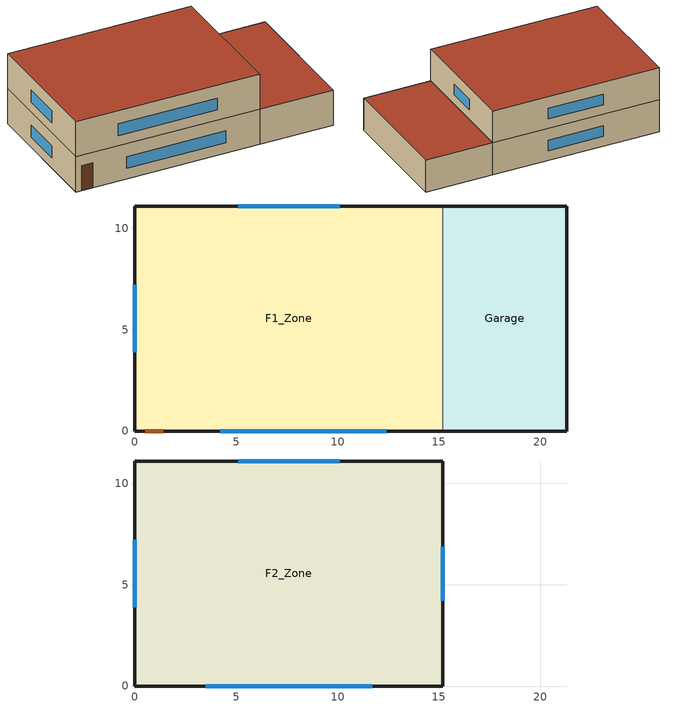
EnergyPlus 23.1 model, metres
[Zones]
F1_Zone
 floor ground (Slab): 0,11.1 15.2,11.1 15.2,0 0,0 z0
 wall outside (Exterior Wall): 15.2,11.1 0,11.1 0,0 15.2,0 z0:3
 wall to Garage (Interior Wall): 15.2,0 15.2,11.1 z0:3
 window (Window): 4.2,0 12.41,0 / 10.11,11.1 5.09,11.1 / 0,7.21 0,3.88 z0.9:1.9
 door (Exterior Door): 0.5,0 1.41,0 z0:2.13
Garage
 floor ground (Slab): 15.2,11.1 21.3,11.1 21.3,0 15.2,0 z0
 wall outside (Exterior Wall): 15.2,0 21.3,0 21.3,11.1 15.2,11.1 z0:3
 roof outside (Roof): 15.2,0 21.3,0 21.3,11.1 15.2,11.1 z3
F2_Zone
 floor to F1_Zone (Interior Floor): 0,11.1 15.2,11.1 15.2,0 0,0 z3
 wall outside (Exterior Wall): 0,0 15.2,0 15.2,11.1 0,11.1 0,0 z3:6
 window (Window): 3.5,0 11.7,0 / 15.2,4.22 15.2,6.88 / 10.11,11.1 5.09,11.1 / 0,7.21 0,3.88 z3.9:4.9
 roof outside (Roof): 0,0 15.2,0 15.2,11.1 0,11.1 z6
[Building]
V17-house-denver-M-spec: 0, Suburbs, 0.04, 0.4, FullExterior, 25, 6
[Site:Location]
Denver CO: 39.83, -104.65, -7, 1650
[Site:GroundTemperature:BuildingSurface]
10, 10, 12.1, 11.9, 16.7, 20.5, 20.1, 20.3, 18.6, 14, 10.4, 10
[SizingPeriod:DesignDay]
Denver Intl Ap Ann Htg 99.6% Condns DB: 12, 21, WinterDesignDay, -17.4, 0, DefaultMultipliers, , Wetbulb, -17.4, , , , , 83011, 3.3, 160, No, No, No, ASHRAEClearSky, , , , , 0
Denver Intl Ap Ann Clg .4% Condns DB=>MWB: 7, 21, SummerDesignDay, 34.6, 15.2, DefaultMultipliers, , Wetbulb, 15.7, , , , , 83011, 4.2, 80, No, No, No, ASHRAETau, , , 0.424, 2.012
[Material]
Batt insulation 140mm: MediumRough, 0.14, 0.045, 12, 960, 0.9, 0.6, 0.6
Carpet pad 12mm: MediumRough, 0.0127, 0.06, 288, 1380, 0.9, 0.6, 0.6
Cast concrete 200mm: MediumRough, 0.2, 1.73, 2243, 837, 0.9, 0.6, 0.6
Gypsum board 13mm: MediumRough, 0.0127, 0.16, 800, 1090, 0.9, 0.6, 0.6
OSB sheathing 12mm: MediumRough, 0.0127, 0.12, 640, 1210, 0.9, 0.6, 0.6
Plywood 16mm: MediumRough, 0.0159, 0.12, 544, 1210, 0.9, 0.6, 0.6
Roof membrane 10mm: MediumRough, 0.0095, 0.16, 1121, 1460, 0.9, 0.6, 0.6
Stucco 25mm: MediumRough, 0.025, 0.72, 1856, 840, 0.9, 0.6, 0.6
XPS board 50mm: MediumRough, 0.05, 0.029, 35, 1400, 0.9, 0.6, 0.6
Door panel: MediumSmooth, 0.045, 0.15, 600, 1630, 0.9, 0.6, 0.6
[Construction]
Exterior Wall: Stucco 25mm, XPS board 50mm, OSB sheathing 12mm, Batt insulation 140mm, Gypsum board 13mm
Roof: Roof membrane 10mm, Plywood 16mm, Batt insulation 140mm, Gypsum board 13mm
Slab: Cast concrete 200mm, Carpet pad 12mm
Interior Floor: Cast concrete 200mm
Interior Wall: Gypsum board 13mm, Gypsum board 13mm
Window: Glazing
Exterior Door: Door panel
[WindowMaterial:SimpleGlazingSystem]
Glazing: 1.49, 0.32, 0.58
[Zone]
F1_Zone; F2_Zone: 0, 0, 0, 0, 1, 1, autocalculate, autocalculate, autocalculate, , , Yes
Garage: 0, 0, 0, 0, 1, 1, autocalculate, autocalculate, autocalculate, , , No
[People]
F1_Zone People: F1_Zone, Occupancy Schedule, People, 1.5, , , 0.3, autocalculate, Activity Schedule
F2_Zone People: F2_Zone, Occupancy Schedule, People, 1.5, , , 0.3, autocalculate, Activity Schedule
[Lights]
F1_Zone Lights: F1_Zone, Lighting Schedule, Watts/Area, , 4.69, , 0, 0.42, 0.18
F2_Zone Lights: F2_Zone, Lighting Schedule, Watts/Area, , 4.69, , 0, 0.42, 0.18
[ElectricEquipment]
F1_Zone Equipment: F1_Zone, Equipment Schedule, Watts/Area, , 3.75, , 0, 0.5, 0
F2_Zone Equipment: F2_Zone, Equipment Schedule, Watts/Area, , 3.75, , 0, 0.5, 0
[ZoneInfiltration:DesignFlowRate]
F1_Zone Infiltration: F1_Zone, Always On, AirChanges/Hour, , , , 0.26, 1, 0, 0, 0
F2_Zone Infiltration: F2_Zone, Always On, AirChanges/Hour, , , , 0.26, 1, 0, 0, 0
Garage Infiltration: Garage, Always On, AirChanges/Hour, , , , 1, 1, 0, 0, 0
[HVACTemplate:Thermostat]
Thermostat: Heating Setpoint, , Cooling Setpoint
[HVACTemplate:Zone:Unitary]
F1_Zone: F1_Zone PSZ-HP, Thermostat, autosize, , , Flow/Person, 0.00236
F2_Zone: F2_Zone PSZ-HP, Thermostat, autosize, , , Flow/Person, 0.00236
[HVACTemplate:System:UnitaryHeatPump:AirToAir]
F1_Zone PSZ-HP: , F1_Zone, autosize, autosize, , , BlowThrough, 0.6, 500, 0.9, , SingleSpeedDX, , 12.8, autosize, autosize, 4.12, SingleSpeedDXHeatPump, , 45, autosize, 3.7, -8, , , , , Electric, , autosize, , , , autosize, autosize, , NoEconomizer
F2_Zone PSZ-HP: , F2_Zone, autosize, autosize, , , BlowThrough, 0.6, 500, 0.9, , SingleSpeedDX, , 12.8, autosize, autosize, 4.12, SingleSpeedDXHeatPump, , 45, autosize, 3.7, -8, , , , , Electric, , autosize, , , , autosize, autosize, , NoEconomizer
[Schedule:Compact]
Occupancy Schedule: Fraction, Through: 12/31, For: Weekdays SummerDesignDay WinterDesignDay, Until: 07:00, 1, Until: 08:00, 0.5, Until: 09:00, 0.3, Until: 17:00, 0.2, Until: 18:00, 0.6, Until: 19:00, 0.8, Until: 22:00, 0.9, Until: 24:00, 1, For: Saturday, Until: 08:00, 1, Until: 22:00, 0.8, Until: 24:00, 1, For: Sunday Holidays AllOtherDays, Until: 08:00, 1, Until: 22:00, 0.8, Until: 24:00, 1
Lighting Schedule: Fraction, Through: 12/31, For: Weekdays SummerDesignDay WinterDesignDay, Until: 06:00, 0.05, Until: 07:00, 0.3, Until: 08:00, 0.4, Until: 09:00, 0.2, Until: 17:00, 0.1, Until: 18:00, 0.4, Until: 19:00, 0.6, Until: 21:00, 0.8, Until: 22:00, 0.6, Until: 23:00, 0.3, Until: 24:00, 0.1, For: Saturday, Until: 07:00, 0.05, Until: 09:00, 0.3, Until: 17:00, 0.2, Until: 18:00, 0.5, Until: 19:00, 0.7, Until: 21:00, 0.8, Until: 22:00, 0.6, Until: 23:00, 0.3, Until: 24:00, 0.1, For: Sunday Holidays AllOtherDays, Until: 07:00, 0.05, Until: 09:00, 0.3, Until: 17:00, 0.2, Until: 18:00, 0.5, Until: 19:00, 0.7, Until: 21:00, 0.8, Until: 22:00, 0.6, Until: 23:00, 0.3, Until: 24:00, 0.1
Equipment Schedule: Fraction, Through: 12/31, For: Weekdays SummerDesignDay WinterDesignDay, Until: 06:00, 0.3, Until: 07:00, 0.5, Until: 08:00, 0.6, Until: 09:00, 0.4, Until: 17:00, 0.3, Until: 18:00, 0.6, Until: 20:00, 0.8, Until: 21:00, 0.7, Until: 22:00, 0.6, Until: 23:00, 0.5, Until: 24:00, 0.4, For: Saturday, Until: 07:00, 0.3, Until: 22:00, 0.6, Until: 23:00, 0.5, Until: 24:00, 0.4, For: Sunday Holidays AllOtherDays, Until: 07:00, 0.3, Until: 22:00, 0.6, Until: 23:00, 0.5, Until: 24:00, 0.4
Activity Schedule: Any Number, Through: 12/31, For: AllDays, Until: 24:00, 120
Always On: Fraction, Through: 12/31, For: AllDays, Until: 24:00, 1
Heating Setpoint: Temperature, Through: 12/31, For: AllDays, Until: 24:00, 20.7
Cooling Setpoint: Temperature, Through: 12/31, For: AllDays, Until: 24:00, 24.9
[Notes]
source: assumed (half the monthly mean air temperature plus 9 C)
